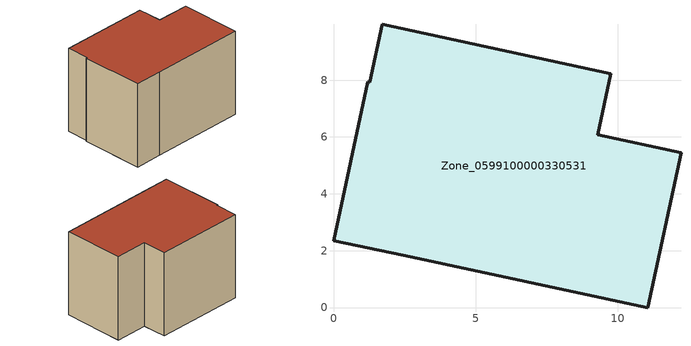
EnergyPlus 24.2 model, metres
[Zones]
Zone_0599100000330531
 floor ground (C_G): 0,2.35 1.2,7.94 1.28,7.93 1.72,9.96 9.76,8.23 9.29,6.08 12.22,5.45 11.05,0 2.46,1.84 z0
 wall outside (C_F): 9.29,6.08 9.76,8.23 1.72,9.96 1.28,7.93 1.2,7.94 0,2.35 2.46,1.84 11.05,0 12.22,5.45 9.29,6.08 z0:7.81
 roof outside (C_R): 0,2.35 2.46,1.84 11.05,0 12.22,5.45 9.29,6.08 9.76,8.23 1.72,9.96 1.28,7.93 1.2,7.94 z7.81
[BUILDING]
Pand.0599100000330531: North Axis=0; Terrain=City; Loads Convergence Tolerance Value=0.04; Temperature Convergence Tolerance Value=0.4; Solar Distribution=FullExterior; Maximum Number of Warmup Days=25; Minimum Number of Warmup Days=1
[Site:Location]
Rotterdam.The.Hague.AP_ZH_NLD Design_Conditions: Latitude=51.96; Longitude=4.45; Time Zone=1; Elevation=-4.5
[SITE:GROUNDTEMPERATURE:BUILDINGSURFACE]
18, 18, 18, 18, 18, 18, 18, 18, 18, 18, 18, 18
[MATERIAL] Thermal Absorptance=0.9; Solar Absorptance=0.7; Visible Absorptance=0.7
Name | Roughness | Thickness | Conductivity | Density | Specific Heat
G.TC.1975-1991 | MediumSmooth | 0.15 | 0.288461 | 540 | 1210
F.TC.1975-1991 | Rough | 0.3 | 0.230769 | 1920 | 840
R.TC.1975-1991 | MediumRough | 0.2 | 0.153846 | 1500 | 1000
[CONSTRUCTION]
C_G: G.TC.1975-1991
C_F: F.TC.1975-1991
C_R: R.TC.1975-1991
[ZONE]
Zone_0599100000330531: Type=1; Multiplier=1; Ceiling Height=Autocalculate; Volume=Autocalculate; Floor Area=autocalculate; Part of Total Floor Area=Yes
[ZONEINFILTRATION:DESIGNFLOWRATE]
Infil_Zone_0599100000330531: Zone or ZoneList or Space or SpaceList=Zone_0599100000330531; Schedule=AlwaysOn; Design Flow Rate Calculation Method=Flow/Area; Flow Rate per Floor Area=0.003; Constant Term Coefficient=1; Temperature Term Coefficient=0; Velocity Term Coefficient=0; Velocity Squared Term Coefficient=0
[HVACTEMPLATE:ZONE:IDEALLOADSAIRSYSTEM]
Zone_0599100000330531: Maximum Heating Supply Air Temperature=50; Minimum Cooling Supply Air Temperature=13; Maximum Heating Supply Air Humidity Ratio=0.0156; Minimum Cooling Supply Air Humidity Ratio=0.0077; Heating Limit=NoLimit; Cooling Limit=NoLimit; Dehumidification Control Type=ConstantSensibleHeatRatio; Cooling Sensible Heat Ratio=0.7; Dehumidification Setpoint=60; Humidification Control Type=None; Humidification Setpoint=30; Outdoor Air Method=None; Outdoor Air Flow Rate per Person=0.00944; Outdoor Air Flow Rate per Zone Floor Area=0; Outdoor Air Flow Rate per Zone=0; Demand Controlled Ventilation Type=None; Outdoor Air Economizer Type=NoEconomizer; Heat Recovery Type=None; Sensible Heat Recovery Effectiveness=0.7; Latent Heat Recovery Effectiveness=0.65
[ZONECONTROL:THERMOSTAT]
ThermostatControl_Zone_0599100000330531: Zone or ZoneList=Zone_0599100000330531; Control Type Schedule=DualSetpointControlType; Control 1=Thermostat_Zone_0599100000330531; Temperature Difference Between Cutout And Setpoint=0
[THERMOSTATSETPOINT:DUALSETPOINT]
Thermostat_Zone_0599100000330531: Heating Setpoint Temperature Schedule=HeatingSetpoint_Zone_0599100000330531; Cooling Setpoint Temperature Schedule=CoolingSetpoint_Zone_0599100000330531
[SCHEDULE:COMPACT]
HeatingSetpoint_Zone_0599100000330531: Through: 12/31, For: AllDays, Until: 24:00, 21
CoolingSetpoint_Zone_0599100000330531: Through: 12/31, For: AllDays, Until: 24:00, 24
DualSetpointControlType: Through: 12/31, For: AllDays, Until: 24:00, 4
AlwaysOn: Through: 12/31, For: AllDays, Until: 24:00, 1
